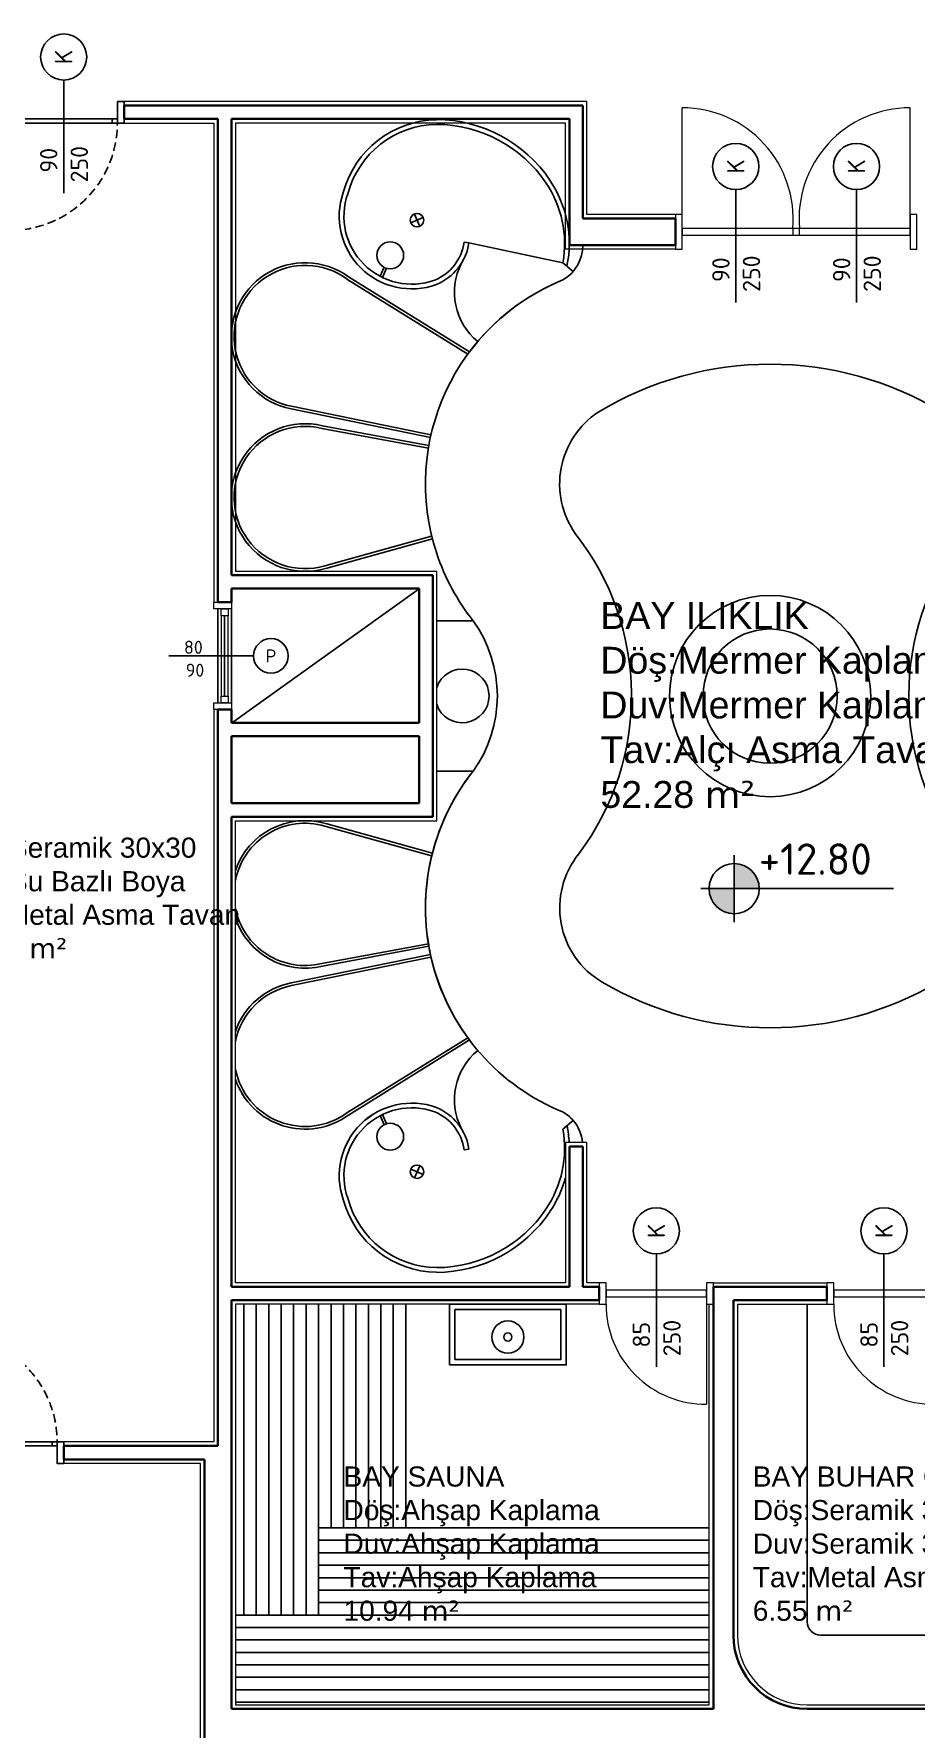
# Model space of a CAD drawing. Header units: millimetres. Extents: x 1443065 to 1517367, y 3763150 to 3779068.
# Drawn here: x 1502906 to 1503564, y 3767647 to 3768910 of the extents above; entities that cross this region are included whole.
import ezdxf
from ezdxf.enums import TextEntityAlignment as Align

# ---------------------------------------------------------------- set-up
doc = ezdxf.new("R2010")
doc.units = ezdxf.units.MM
doc.linetypes.add('HIDDEN', pattern=[9.525, 6.35, -3.175])
for name, color, linetype in [('1 duvar', 30, 'Continuous'), ('1 tefriş 2', 8, 'Continuous'), ('m-DOG_', 4, 'Continuous'), ('m-DOG_gor', 8, 'Continuous'), ('m-TFR_vitrifiye', 1, 'Continuous'), ('m-YAZ_kot', 7, 'Continuous'), ('m-YAZ_poz', 7, 'Continuous')]:
    doc.layers.add(name, color=color, linetype=linetype)
for name, color, linetype, lineweight in [('DUVAR', 2, 'Continuous', 35), ('MAHAL', 52, 'Continuous', 13), ('MERDIVEN', 4, 'Continuous', 20), ('SIVA', 3, 'Continuous', 9), ('TEFRIS', 165, 'Continuous', 15)]:
    doc.layers.add(name, color=color, linetype=linetype, lineweight=lineweight)
doc.styles.add('mono', font='isocpeur.ttf')
doc.styles.get("Standard").update_dxf_attribs({"font": 'arial.ttf'})

# ---------------------------------------------------------------- blocks, each defined once
blk = doc.blocks.new('90lık Kqpı')
at = {"layer": 'm-DOG_', "linetype": 'HIDDEN'}
blk.add_line((-8, -5), (-88, -5), dxfattribs=at)
at = {"layer": 'm-DOG_'}
for p, q in [((-5, -8.8), (-8, -8.8)), ((-5, -81.2), (-8, -81.2))]:
    blk.add_line(p, q, dxfattribs=at)
for points in [[(8, 0), (8, -5), (-8, -5), (-8, 0)], [(-8, -5), (-8, -85), (-5, -85), (-5, -5)], [(8, -90), (8, -85), (-8, -85), (-8, -90)]]:
    blk.add_lwpolyline(points, close=True, dxfattribs=at)
at = {"layer": 'm-DOG_', "linetype": 'HIDDEN'}
blk.add_arc((-8, -5), 80, 180, 270, dxfattribs=at)
blk = doc.blocks.new('m-penpoz')
blk.add_line((0, -1.625), (0, 0))
blk.add_circle((0, 0.332), 0.332)
blk.add_attdef('POZNO', text='', height=0.18).set_placement((0, 0.332), align=Align.MIDDLE)
blk.add_attdef('HEIGHT', text='', height=0.18, rotation=90).set_placement((0.069, -1.625), align=Align.TOP_LEFT)
blk.add_attdef('WIDTH', text='', height=0.18, rotation=90).set_placement((0, -1.625), align=Align.BOTTOM_LEFT)
blk = doc.blocks.new('m-plankot')
h = blk.add_hatch(color=256)
h.paths.add_polyline_path([(0, 0.144), (0, 0), (0.144, 0, 0.414214)])
h.paths.add_polyline_path([(0, -0.144), (0, 0), (-0.144, 0, 0.414214)])
for p, q in [((0, 0.192), (0, -0.192)), ((0.9136, 0), (-0.192, 0))]:
    blk.add_line(p, q)
blk.add_circle((0, 0), 0.144)
blk.add_attdef('INCEKOT', (0.1868, 0.1), '', height=0.18)
blk.add_attdef('KABAKOT', text='', height=0.18).set_placement((0.1868, -0.1), align=Align.TOP_LEFT)

msp = doc.modelspace()

# ---------------------------------------------------------------- linework, layer by layer
at = {"layer": '1 duvar'}
msp.add_arc((1503362.1, 3768574.6), 164.1, 111.8594, 143.1726, dxfattribs=at)
at = {"layer": '1 tefriş 2'}
msp.add_arc((1503362.1, 3768258.6), 164.1, 190.0293, 192.2025, dxfattribs=at)
at = {"layer": 'DUVAR'}
for p, q in [((1502973.3, 3768856.6), (1503053.3, 3768856.6)), ((1502973.3, 3768846.6), (1502973.3, 3768856.6)), ((1503053.3, 3768856.6), (1503315.3, 3768856.6)), ((1503315.3, 3768772.5), (1503315.3, 3768856.6)), ((1502973.3, 3768846.6), (1503043.3, 3768846.6)), ((1503043.3, 3768846.6), (1503043.3, 3768546.6)), ((1503043.3, 3768486.4), (1503043.3, 3768846.6)), ((1503043.3, 3768486.4), (1503043.3, 3768846.6)), ((1503043.3, 3768846.6), (1503043.3, 3768486.4)), ((1503053.3, 3768846.6), (1503305.3, 3768846.6)), ((1503053.3, 3768846.6), (1503053.3, 3768506.6)), ((1503305.3, 3768752.5), (1503305.3, 3768846.6)), ((1503384.3, 3768772.5), (1503315.3, 3768772.5)), ((1503384.3, 3768772.5), (1503384.3, 3768752.5)), ((1503384.3, 3768752.5), (1503305.3, 3768752.5)), ((1503043.3, 3768546.6), (1503043.3, 3768486.4)), ((1503043.3, 3768486.4), (1503043.3, 3768526.6)), ((1503043.3, 3768486.4), (1503043.3, 3768526.6)), ((1503053.3, 3768496.6), (1503053.3, 3768486.4)), ((1503193.4, 3768496.6), (1503053.3, 3768496.6)), ((1503193.4, 3768396.6), (1503193.4, 3768496.6)), ((1503193.4, 3768396.6), (1503193.4, 3768496.6)), ((1503053.3, 3768486.4), (1503043.3, 3768486.4)), ((1503043.3, 3768406.4), (1503043.3, 3768356.4)), ((1503043.3, 3767857.6), (1503043.3, 3768406.4)), ((1503043.3, 3767857.6), (1503043.3, 3768406.4)), ((1503043.3, 3767857.6), (1503043.3, 3768406.4)), ((1503043.3, 3767857.6), (1503043.3, 3768406.4)), ((1503043.3, 3768406.4), (1503043.3, 3767857.6)), ((1503053.3, 3768406.4), (1503043.3, 3768406.4)), ((1503053.3, 3768406.4), (1503053.3, 3768396.6)), ((1503053.3, 3768396.6), (1503193.4, 3768396.6)), ((1503053.3, 3768386.6), (1503053.3, 3768336.6)), ((1503193.4, 3768336.6), (1503193.4, 3768386.6)), ((1503193.4, 3768336.6), (1503053.3, 3768336.6)), ((1503053.3, 3768326.6), (1503053.3, 3767976.2)), ((1503203.4, 3768326.6), (1503053.3, 3768326.6)), ((1503305.3, 3768080.7), (1503305.3, 3767976.2)), ((1503305.3, 3768080.7), (1503315.3, 3768080.7)), ((1503315.3, 3768080.7), (1503315.3, 3767976.2)), ((1503053.3, 3767976.2), (1503305.3, 3767976.2)), ((1503315.3, 3767976.2), (1503327.6, 3767976.2)), ((1503327.6, 3767976.2), (1503327.6, 3767966.2)), ((1503327.6, 3767966.2), (1503327.6, 3767976.2)), ((1503412.6, 3767976.2), (1503412.6, 3767661.6)), ((1503412.6, 3767976.2), (1503497.3, 3767976.2)), ((1503497.3, 3767976.2), (1503497.3, 3767966.2)), ((1503053.3, 3767661.6), (1503053.3, 3767966.2)), ((1503315.3, 3767966.2), (1503053.3, 3767966.2)), ((1503053.3, 3767966.2), (1503327.6, 3767966.2)), ((1503427.6, 3767966.2), (1503427.6, 3767716.6)), ((1503427.6, 3767966.2), (1503497.3, 3767966.2)), ((1502928.4, 3767847.6), (1502928.4, 3767857.6)), ((1502928.4, 3767857.6), (1503043.3, 3767857.6)), ((1502928.4, 3767847.6), (1502928.4, 3767857.6)), ((1502928.4, 3767857.6), (1503043.3, 3767857.6)), ((1502928.4, 3767847.6), (1503033.3, 3767847.6)), ((1502928.4, 3767847.6), (1503033.3, 3767847.6)), ((1503033.3, 3767847.6), (1503033.3, 3767446.6)), ((1503053.3, 3767661.6), (1503412.6, 3767661.6)), ((1503482.6, 3767661.6), (1503587.9, 3767661.6))]:
    msp.add_line(p, q, dxfattribs=at)
for points in [[(1503203.4, 3768506.6), (1503053.3, 3768506.6)], [(1503193.4, 3768506.6), (1503135.6, 3768506.6)], [(1503203.4, 3768386.6), (1503203.4, 3768506.6)], [(1503203.4, 3768326.6), (1503203.4, 3768506.6)], [(1503053.3, 3768386.6), (1503193.4, 3768386.6)], [(1503203.4, 3768326.6), (1503053.3, 3768326.6)]]:
    msp.add_lwpolyline(points, dxfattribs=at)
msp.add_arc((1503482.6, 3767716.6), 55, 180, 270, dxfattribs=at)
at = {"layer": 'm-DOG_gor', "linetype": 'Continuous'}
for p, q in [((1503043.3, 3768481.4), (1503043.3, 3768411.4)), ((1503048.3, 3768476.4), (1503048.3, 3768416.4)), ((1503053.3, 3768481.4), (1503053.3, 3768411.4))]:
    msp.add_line(p, q, dxfattribs=at)
at = {"layer": 'm-TFR_vitrifiye'}
for p, q in [((1503187.2, 3768769.1), (1503196.3, 3768773.2)), ((1503193.8, 3768766.6), (1503189.7, 3768775.7)), ((1503226.9, 3768754.7), (1503230.4, 3768754.2)), ((1503230.4, 3768754.2), (1503300.5, 3768739.4)), ((1503140.6, 3768729), (1503230.8, 3768673)), ((1503154.4, 3768731.5), (1503158.9, 3768728.4)), ((1503167.1, 3768736.2), (1503164.2, 3768729.4)), ((1503168.9, 3768735.5), (1503165.9, 3768728.5)), ((1503300.5, 3768739.4), (1503308.1, 3768732.9)), ((1503139.5, 3768727.3), (1503229.7, 3768671.3)), ((1503097.8, 3768630.5), (1503201.7, 3768609.3)), ((1503098.2, 3768632.5), (1503202.1, 3768611.3)), ((1503120.8, 3768616), (1503200.2, 3768601.2)), ((1503121.2, 3768618), (1503200.5, 3768603.2)), ((1503123, 3768513.6), (1503202.6, 3768535.7)), ((1503123.6, 3768511.7), (1503203.2, 3768533.8)), ((1503053.3, 3768396.4), (1503193.4, 3768496.4)), ((1503233.5, 3768472.7), (1503206.4, 3768472.7)), ((1503233.5, 3768360.5), (1503206.4, 3768360.5)), ((1503123, 3768319.6), (1503202.6, 3768297.4)), ((1503123.6, 3768321.5), (1503203.2, 3768299.3)), ((1503097.8, 3768202.7), (1503201.7, 3768223.9)), ((1503120.8, 3768217.2), (1503200.2, 3768231.9)), ((1503121.2, 3768215.2), (1503200.5, 3768230)), ((1503098.2, 3768200.7), (1503202.1, 3768221.9)), ((1503139.5, 3768105.8), (1503229.7, 3768161.9)), ((1503140.6, 3768104.1), (1503230.8, 3768160.2)), ((1503154.4, 3768101.6), (1503158.9, 3768104.8)), ((1503167.1, 3768096.9), (1503164.2, 3768103.8)), ((1503168.9, 3768097.7), (1503165.9, 3768104.7)), ((1503300.5, 3768093.7), (1503308.1, 3768100.2)), ((1503226.9, 3768078.4), (1503230.4, 3768078.9)), ((1503187.2, 3768064), (1503196.3, 3768059.9)), ((1503193.8, 3768066.5), (1503189.7, 3768057.4)), ((1503062.6, 3767963.2), (1503062.6, 3767731.6)), ((1503071.9, 3767963.2), (1503071.9, 3767731.6)), ((1503081.2, 3767963.2), (1503081.2, 3767731.6)), ((1503090.5, 3767963.2), (1503090.5, 3767731.6)), ((1503099.7, 3767963.2), (1503099.7, 3767731.6)), ((1503109, 3767963.2), (1503109, 3767731.6)), ((1503118.3, 3767963.2), (1503118.3, 3767731.6)), ((1503127.6, 3767963.2), (1503127.6, 3767796.6)), ((1503136.9, 3767963.2), (1503136.9, 3767796.6)), ((1503146.2, 3767963.2), (1503146.2, 3767796.6)), ((1503155.5, 3767963.2), (1503155.5, 3767796.6)), ((1503164.7, 3767963.2), (1503164.7, 3767796.6)), ((1503174, 3767963.2), (1503174, 3767796.6)), ((1503183.3, 3767963.2), (1503183.3, 3767796.6)), ((1503482.6, 3767726.6), (1503482.6, 3767963.2)), ((1503409.6, 3767796.6), (1503118.3, 3767796.6)), ((1503409.6, 3767787.3), (1503118.3, 3767787.3)), ((1503409.6, 3767778), (1503118.3, 3767778)), ((1503409.6, 3767768.7), (1503118.3, 3767768.7)), ((1503409.6, 3767759.4), (1503118.3, 3767759.4)), ((1503409.6, 3767750.2), (1503118.3, 3767750.2)), ((1503409.6, 3767731.6), (1503056.3, 3767731.6)), ((1503409.6, 3767740.9), (1503118.3, 3767740.9)), ((1503409.6, 3767722.3), (1503056.3, 3767722.3)), ((1503409.6, 3767713), (1503056.3, 3767713)), ((1503492.6, 3767716.6), (1503639.9, 3767716.6)), ((1503409.6, 3767703.7), (1503056.3, 3767703.7)), ((1503409.6, 3767694.4), (1503056.3, 3767694.4)), ((1503409.6, 3767685.2), (1503056.3, 3767685.2)), ((1503409.6, 3767675.9), (1503056.3, 3767675.9)), ((1503409.6, 3767666.6), (1503056.3, 3767666.6))]:
    msp.add_line(p, q, dxfattribs=at)
for points in [[(1503597.6, 3768298.9, -0.458387), (1503580.2, 3768203.3, -0.271975), (1503329.7, 3768203.3, -0.458408), (1503312.3, 3768298.9, 0.339756), (1503309.7, 3768537.7, -0.422817), (1503326.8, 3768628.1, -0.279141), (1503583.1, 3768628.1, -0.442749), (1503597.6, 3768534.3, 0.333819)], [(1503529.9, 3768416.5, 1), (1503379.9, 3768416.5, 1)], [(1503504.9, 3768416.5, 1), (1503404.9, 3768416.5, 1)]]:
    msp.add_lwpolyline(points, format="xyb", close=True, dxfattribs=at)
for points in [[(1503215.9, 3767918), (1503302.9, 3767918), (1503302.9, 3767963.2), (1503215.9, 3767963.2)], [(1503219.9, 3767922), (1503298.9, 3767922), (1503298.9, 3767959.2), (1503219.9, 3767959.2)]]:
    msp.add_lwpolyline(points, close=True, dxfattribs=at)
for centre, radius in [((1503191.7, 3768771.2), 5), ((1503171.7, 3768745), 10), ((1503454.9, 3768416.5), 75), ((1503454.9, 3768416.5), 50), ((1503171.7, 3768088.1), 10), ((1503191.7, 3768062), 5), ((1503259.4, 3767938.8), 12), ((1503259.4, 3767938.8), 3)]:
    msp.add_circle(centre, radius, dxfattribs=at)
for centre, radius, start, end in [((1503207.5, 3768772.8), 73.3, 90.9917, 164.9165), ((1503207.5, 3768772.8), 69.8, 90.9213, 165.0189), ((1503205.9, 3768743.8), 102.4, 33.963, 89.8049), ((1503205.8, 3768743.7), 98.9, 33.9617, 89.7071), ((1503220.8, 3768753.7), 80.9, 349.8836, 34.0565), ((1503220.8, 3768753.7), 84.4, 348.4885, 34.0565), ((1503187.8, 3768774.1), 54.1, 160.8153, 289.9002), ((1503187.8, 3768774.1), 50.6, 160.6727, 289.9002), ((1503190.9, 3768760.1), 36.4, 292.7054, 351.4905), ((1503190.9, 3768760.1), 39.9, 292.4462, 351.4939), ((1503285.3, 3768752.5), 30, 301.5735, 0), ((1503108.3, 3768684.5), 55, 54.1006, 259.0078), ((1503108.3, 3768684.5), 53, 54.1006, 259.0078), ((1503267.1, 3768717.5), 47.5, 153.0431, 230.6267), ((1503362.1, 3768574.6), 164.1, 111.8594, 198.3795), ((1503108.3, 3768564.5), 55, 76.4844, 286.0955), ((1503108.3, 3768564.5), 53, 76.4844, 286.0955), ((1503362.1, 3768574.6), 164.1, 198.3795, 218.3985), ((1503362.1, 3768574.6), 164.1, 198.3795, 218.3985), ((1503155.4, 3768416.6), 96.2, 324.3273, 35.6727), ((1503225.4, 3768416.6), 20, 198.0173, 161.9827), ((1503362.1, 3768258.6), 164.1, 141.6015, 248.1406), ((1503362.1, 3768258.6), 164.1, 141.6015, 165.6127), ((1503108.3, 3768268.7), 55, 73.9045, 160.9887), ((1503108.3, 3768268.7), 53, 73.9045, 168.8523), ((1503362.1, 3768258.6), 164.1, 165.6127, 216.8274), ((1503108.3, 3768268.7), 53, 191.1477, 283.5156), ((1503108.3, 3768268.7), 55, 199.0113, 283.5156), ((1503108.3, 3768148.7), 55, 100.9922, 160.9936), ((1503108.3, 3768148.7), 53, 100.9922, 168.8609), ((1503267.1, 3768115.6), 47.5, 129.3733, 206.9569), ((1503108.3, 3768148.7), 53, 191.1391, 305.8994), ((1503108.3, 3768148.7), 55, 199.0063, 305.8994), ((1503187.8, 3768059), 54.1, 70.0998, 199.1847), ((1503190.9, 3768073), 39.9, 8.5061, 67.5538), ((1503187.8, 3768059), 50.6, 70.0998, 199.3273), ((1503190.9, 3768073), 36.4, 8.5095, 67.2946), ((1503285.3, 3768080.7), 30, 40.7227, 58.4265), ((1503285.3, 3768080.7), 30, 5.7392, 40.7227), ((1503220.8, 3768079.5), 80.9, 325.9435, 10.1164), ((1503220.8, 3768079.5), 84.4, 2.8293, 11.5115), ((1503220.8, 3768079.5), 84.4, 325.9435, 344.8986), ((1503207.5, 3768060.3), 73.3, 195.0835, 269.0083), ((1503207.5, 3768060.3), 69.8, 194.9811, 269.0787), ((1503205.8, 3768089.4), 98.9, 270.2929, 326.0383), ((1503205.9, 3768089.4), 102.4, 270.1951, 326.037), ((1503492.6, 3767726.6), 10, 180, 270)]:
    msp.add_arc(centre, radius, start, end, dxfattribs=at)
at = {"layer": 'MERDIVEN'}
for p, q in [((1503389.3, 3768765), (1503389.3, 3768855)), ((1503559.3, 3768765), (1503559.3, 3768855)), ((1503407.6, 3767968.7), (1503407.6, 3767888.7))]:
    msp.add_line(p, q, dxfattribs=at)
for points in [[(1503384.3, 3768749.5), (1503389.3, 3768749.5), (1503389.3, 3768775.5), (1503384.3, 3768775.5)], [(1503559.3, 3768749.5), (1503564.3, 3768749.5), (1503564.3, 3768775.5), (1503559.3, 3768775.5)], [(1503389.3, 3768760), (1503559.3, 3768760), (1503559.3, 3768765), (1503389.3, 3768765)], [(1503471.8, 3768760), (1503476.8, 3768760), (1503476.8, 3768765), (1503471.8, 3768765)], [(1503040.3, 3768481.4), (1503040.3, 3768486.4), (1503053.3, 3768486.4), (1503053.3, 3768481.4)], [(1503045.8, 3768481.4), (1503050.8, 3768481.4), (1503050.8, 3768476.4), (1503045.8, 3768476.4)], [(1503050.8, 3768476.4), (1503045.8, 3768476.4), (1503045.8, 3768416.4), (1503050.8, 3768416.4)], [(1503045.8, 3768416.4), (1503050.8, 3768416.4), (1503050.8, 3768411.4), (1503045.8, 3768411.4)], [(1503040.3, 3768406.4), (1503040.3, 3768411.4), (1503053.3, 3768411.4), (1503053.3, 3768406.4)], [(1503332.6, 3767963.2), (1503332.6, 3767979.2), (1503327.6, 3767979.2), (1503327.6, 3767963.2)], [(1503332.6, 3767968.7), (1503407.6, 3767968.7), (1503407.6, 3767973.7), (1503332.6, 3767973.7)], [(1503412.6, 3767963.2), (1503412.6, 3767979.2), (1503407.6, 3767979.2), (1503407.6, 3767963.2)], [(1503502.3, 3767963.2), (1503502.3, 3767979.2), (1503497.3, 3767979.2), (1503497.3, 3767963.2)], [(1503502.3, 3767968.7), (1503577.3, 3767968.7), (1503577.3, 3767973.7), (1503502.3, 3767973.7)]]:
    msp.add_lwpolyline(points, close=True, dxfattribs=at)
for centre, radius, start, end in [((1503389.3, 3768772.2), 82.8, 355.0209, 90), ((1503559.3, 3768772.2), 82.8, 90, 184.9791), ((1503407.1, 3767963.2), 74.5, 180, 270.3832), ((1503576.8, 3767963.2), 74.5, 180, 270.3832)]:
    msp.add_arc(centre, radius, start, end, dxfattribs=at)
at = {"layer": 'SIVA'}
for p, q in [((1503412.6, 3767979.2), (1503497.3, 3767979.2)), ((1503430.6, 3767963.2), (1503430.6, 3767716.6)), ((1503430.6, 3767963.2), (1503497.3, 3767963.2)), ((1503482.6, 3767664.6), (1503587.9, 3767664.6))]:
    msp.add_line(p, q, dxfattribs=at)
for points in [[(1503384.3, 3768775.5), (1503318.3, 3768775.5), (1503318.3, 3768859.6), (1502973.3, 3768859.6)], [(1502973.3, 3768843.6), (1503040.3, 3768843.6), (1503040.3, 3768486.4)], [(1503384.3, 3768749.5), (1503302.3, 3768749.5), (1503302.3, 3768843.6), (1503056.3, 3768843.6), (1503056.3, 3768509.6), (1503206.4, 3768509.6)], [(1503327.6, 3767979.2), (1503318.3, 3767979.2), (1503318.3, 3768083.7), (1503302.3, 3768083.7), (1503302.3, 3767979.2), (1503056.3, 3767979.2), (1503056.3, 3768323.6), (1503206.4, 3768323.6), (1503206.4, 3768509.6)], [(1503040.3, 3768406.4), (1503040.3, 3767860.6), (1502928.4, 3767860.6)], [(1503327.6, 3767963.2), (1503056.3, 3767963.2), (1503056.3, 3767664.6), (1503409.6, 3767664.6), (1503409.6, 3767963.2)], [(1502928.4, 3767449.6), (1503030.3, 3767449.6), (1503030.3, 3767844.6), (1502928.4, 3767844.6)]]:
    msp.add_lwpolyline(points, dxfattribs=at)
msp.add_arc((1503482.6, 3767716.6), 52, 180, 270, dxfattribs=at)

# ---------------------------------------------------------------- block references
at = {"layer": 'm-YAZ_kot'}
ref = msp.add_blockref('m-plankot', (1503428.1, 3768273), dxfattribs=dict(at, xscale=129.9375, yscale=129.9375, zscale=129.9375))
ref.add_attrib('INCEKOT', '+12.80', dxfattribs={"layer": '0', "height": 23.39, "rotation": 0, "style": 'mono'}).set_placement((1503446.5, 3768276.3), align=Align.BOTTOM_LEFT)
at = {"layer": 'm-YAZ_poz'}
ref = msp.add_blockref('m-penpoz', (1502928.3, 3768875.6), dxfattribs=dict(at, xscale=51.83999999999998, yscale=51.83999999999998, zscale=51.83999999999998, rotation=0.0004505966874107999))
ref.add_attrib('WIDTH', '90', dxfattribs={"layer": '0', "height": 12.96, "rotation": 90, "style": 'mono'}).set_placement((1502927.5, 3768825.1), align=Align.BOTTOM_RIGHT)
ref.add_attrib('HEIGHT', '250', dxfattribs={"layer": '0', "height": 12.96, "rotation": 90, "style": 'mono'}).set_placement((1502950.3, 3768826.5), align=Align.BOTTOM_RIGHT)
ref.add_attrib('POZNO', 'K', dxfattribs={"layer": '0', "height": 13, "rotation": 90, "style": 'mono'}).set_placement((1502928.3, 3768892.8), align=Align.MIDDLE_CENTER)
ref = msp.add_blockref('m-penpoz', (1503429.3, 3768794), dxfattribs=dict(at, xscale=51.83999999999998, yscale=51.83999999999998, zscale=51.83999999999998, rotation=0.0004505966874108402))
ref.add_attrib('WIDTH', '90', dxfattribs={"layer": '0', "height": 12.96, "rotation": 90, "style": 'mono'}).set_placement((1503428.6, 3768743.5), align=Align.BOTTOM_RIGHT)
ref.add_attrib('HEIGHT', '250', dxfattribs={"layer": '0', "height": 12.96, "rotation": 90, "style": 'mono'}).set_placement((1503451.4, 3768744.9), align=Align.BOTTOM_RIGHT)
ref.add_attrib('POZNO', 'K', dxfattribs={"layer": '0', "height": 13, "rotation": 90, "style": 'mono'}).set_placement((1503429.3, 3768811.2), align=Align.MIDDLE_CENTER)
ref = msp.add_blockref('m-penpoz', (1503519.3, 3768794), dxfattribs=dict(at, xscale=51.83999999999998, yscale=51.83999999999998, zscale=51.83999999999998, rotation=0.0004505966874108402))
ref.add_attrib('WIDTH', '90', dxfattribs={"layer": '0', "height": 12.96, "rotation": 90, "style": 'mono'}).set_placement((1503518.6, 3768743.5), align=Align.BOTTOM_RIGHT)
ref.add_attrib('HEIGHT', '250', dxfattribs={"layer": '0', "height": 12.96, "rotation": 90, "style": 'mono'}).set_placement((1503541.4, 3768744.9), align=Align.BOTTOM_RIGHT)
ref.add_attrib('POZNO', 'K', dxfattribs={"layer": '0', "height": 13, "rotation": 90, "style": 'mono'}).set_placement((1503519.3, 3768811.2), align=Align.MIDDLE_CENTER)
ref = msp.add_blockref('m-penpoz', (1503069.9, 3768446.4), dxfattribs=dict(at, xscale=38.87999999999997, yscale=38.87999999999997, zscale=38.87999999999997, rotation=270.0004505982033))
ref.add_attrib('WIDTH', '80', dxfattribs={"layer": '0', "height": 9.72, "style": 'mono'}).set_placement((1503032, 3768445.1), align=Align.BOTTOM_RIGHT)
ref.add_attrib('HEIGHT', '90', dxfattribs={"layer": '0', "height": 9.72, "style": 'mono'}).set_placement((1503033.1, 3768428), align=Align.BOTTOM_RIGHT)
ref.add_attrib('POZNO', 'P', dxfattribs={"layer": '0', "height": 9.72, "style": 'mono'}).set_placement((1503082.9, 3768446.4), align=Align.MIDDLE_CENTER)
ref = msp.add_blockref('m-penpoz', (1503370.1, 3768000.7), dxfattribs=dict(at, xscale=51.83999999999998, yscale=51.83999999999998, zscale=51.83999999999998, rotation=0.0004505966874107999))
ref.add_attrib('WIDTH', '85', dxfattribs={"layer": '0', "height": 12.96, "rotation": 90, "style": 'mono'}).set_placement((1503369.3, 3767950.1), align=Align.BOTTOM_RIGHT)
ref.add_attrib('HEIGHT', '250', dxfattribs={"layer": '0', "height": 12.96, "rotation": 90, "style": 'mono'}).set_placement((1503392.1, 3767951.6), align=Align.BOTTOM_RIGHT)
ref.add_attrib('POZNO', 'K', dxfattribs={"layer": '0', "height": 13, "rotation": 90, "style": 'mono'}).set_placement((1503370.1, 3768017.9), align=Align.MIDDLE_CENTER)
ref = msp.add_blockref('m-penpoz', (1503539.8, 3768000.7), dxfattribs=dict(at, xscale=51.83999999999998, yscale=51.83999999999998, zscale=51.83999999999998, rotation=0.0004505966874107999))
ref.add_attrib('WIDTH', '85', dxfattribs={"layer": '0', "height": 12.96, "rotation": 90, "style": 'mono'}).set_placement((1503539, 3767950.1), align=Align.BOTTOM_RIGHT)
ref.add_attrib('HEIGHT', '250', dxfattribs={"layer": '0', "height": 12.96, "rotation": 90, "style": 'mono'}).set_placement((1503561.8, 3767951.6), align=Align.BOTTOM_RIGHT)
ref.add_attrib('POZNO', 'K', dxfattribs={"layer": '0', "height": 13, "rotation": 90, "style": 'mono'}).set_placement((1503539.8, 3768017.9), align=Align.MIDDLE_CENTER)
at = {"layer": 'TEFRIS', "color": 6, "lineweight": 18, "rotation": 90.00000000000001}
msp.add_blockref('90lık Kqpı', (1502883.3, 3768851.6), dxfattribs=at)
at = {"layer": 'TEFRIS', "color": 6, "lineweight": 18, "xscale": -1, "rotation": 90}
msp.add_blockref('90lık Kqpı', (1502838.4, 3767852.6), dxfattribs=at)

# ---------------------------------------------------------------- texts
at = {"layer": 'MAHAL', "attachment_point": 7}
for s, insert, char_height, width in [('{\\f@Arial Unicode MS|b0|i0|c162|p34;BAY ILIKLIK\\PDöş:Mermer Kaplama\\PDuv:Mermer Kaplama\\PTav:Alçı Asma Tavan\\P52.28 \\fVerdana|b0|i0|c162|p34;m²}', (1503328.4, 3768332.9), 20, 398.172), ('{\\f@Arial Unicode MS|b0|i0|c162|p34;HOL\\PDöş:Seramik 30x30\\PDuv:Su Bazlı Boya\\PTav:Metal Asma Tavan\\P20.41 \\fVerdana|b0|i0|c162|p34;m²}', (1502844.4, 3768220.8), 15, 257.583), ('{\\f@Arial Unicode MS|b0|i0|c162|p34;BAY SAUNA\\PDöş:Ahşap Kaplama\\PDuv:Ahşap Kaplama\\PTav:Ahşap Kaplama\\P10.94 \\fVerdana|b0|i0|c162|p34;m²}', (1503136.9, 3767727.1), 15, 257.583), ('{\\f@Arial Unicode MS|b0|i0|c162|p34;BAY BUHAR ODASI\\PDöş:Seramik 30x30\\PDuv:Seramik 30x30\\PTav:Metal Asma Tavan\\P6.55 \\fVerdana|b0|i0|c162|p34;m²}', (1503442, 3767727.1), 15, 257.583)]:
    msp.add_mtext(s, dxfattribs=dict(at, insert=insert, char_height=char_height, width=width))

doc.saveas('drawing.dxf')
